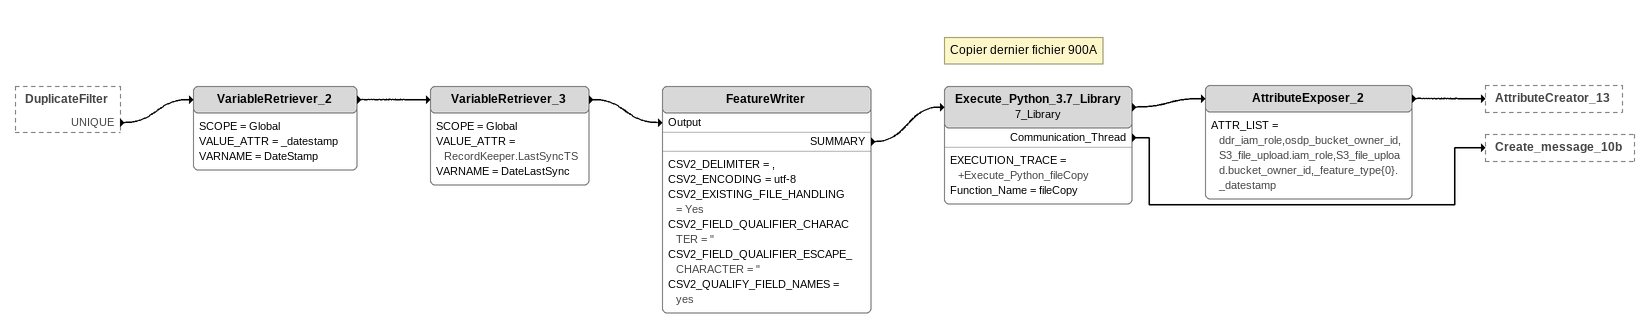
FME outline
DuplicateFilter [outside]
    UNIQUE -> VariableRetriever_2
VariableRetriever_2
    SCOPE = Global
    VALUE_ATTR = _datestamp
    VARNAME = DateStamp
    -> VariableRetriever_3
VariableRetriever_3
    SCOPE = Global
    VALUE_ATTR = RecordKeeper.LastSyncTS
    VARNAME = DateLastSync
    -> FeatureWriter [Output]
FeatureWriter
    CSV2_DELIMITER = ,
    CSV2_ENCODING = utf-8
    CSV2_EXISTING_FILE_HANDLING = Yes
    CSV2_FIELD_QUALIFIER_CHARACTER = "
    CSV2_FIELD_QUALIFIER_ESCAPE_CHARACTER = "
    CSV2_QUALIFY_FIELD_NAMES = yes
    SUMMARY -> Execute_Python_3.7_Library
Note: Copier dernier fichier 900A
Execute_Python_3.7_Library: 7_Library
    EXECUTION_TRACE = +Execute_Python_fileCopy
    Function_Name = fileCopy
    -> AttributeExposer_2
    Communication_Thread -> Create_message_10b
AttributeExposer_2
    ATTR_LIST = ddr_iam_role,osdp_bucket_owner_id,S3_file_upload.iam_role,S3_file_upload.bucket_owner_id,_feature_type{0}._datestamp
    -> AttributeCreator_13
